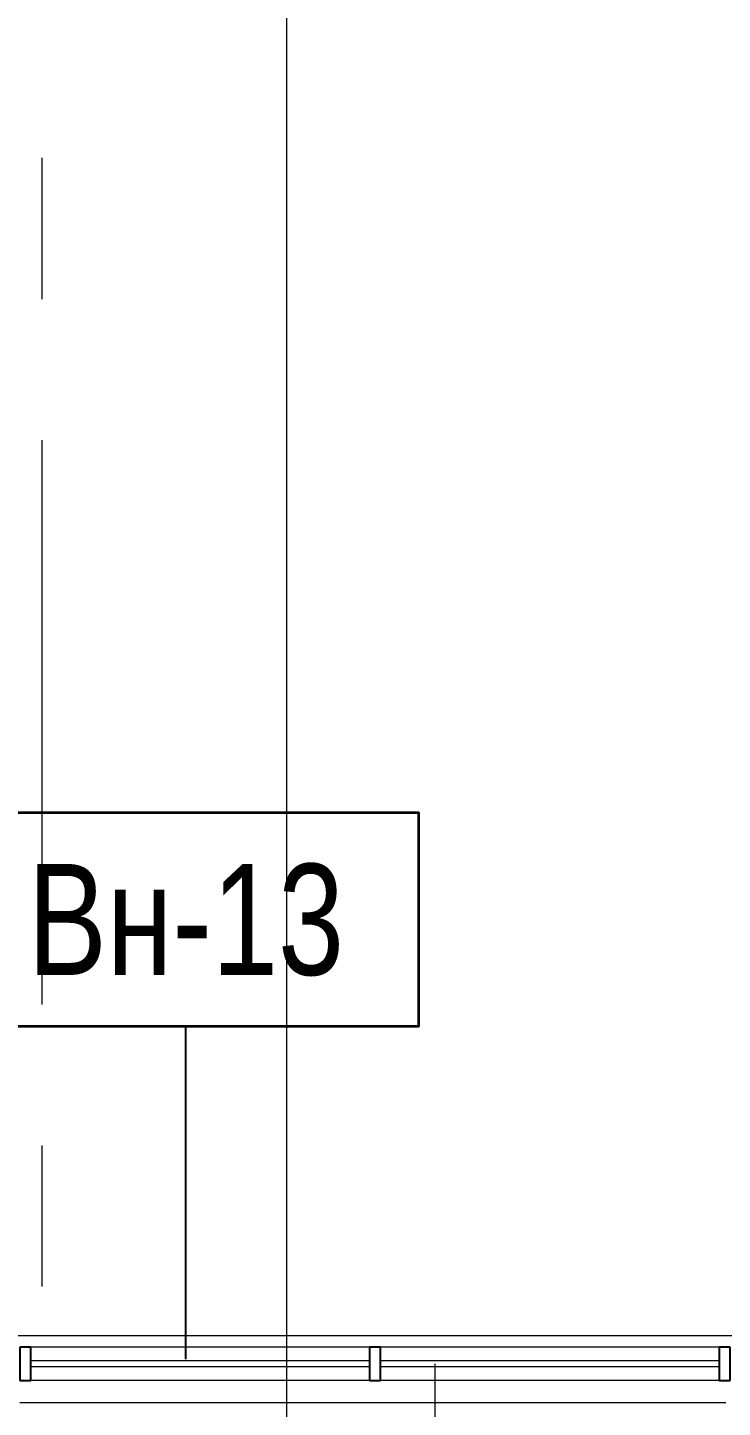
# Model space of a CAD drawing. Header units: metres. Extents: x 50 to 891, y -1294 to 247.
# Drawn here: x 310.57 to 326.22, y -1202.13 to -1171.07 of the extents above; entities that cross this region are included whole.
import ezdxf
from ezdxf.enums import TextEntityAlignment as Align

# ---------------------------------------------------------------- set-up
doc = ezdxf.new("R2010")
doc.units = ezdxf.units.M
doc.linetypes.add('Линия сетки', pattern=[22.225, 12.7, -3.175, 3.175, -3.175])
doc.layers.add('A-GLAZ-CURT', color=1, linetype='Continuous', lineweight=9)
doc.layers.add('A-GLAZ-CWMG', color=1, linetype='Continuous', lineweight=9)
for name, color, linetype in [('ВИТРАЖИ', 1, 'Continuous'), ('МАРКИ', 3, 'Continuous'), ('ПЛАН', 8, 'Continuous')]:
    doc.layers.add(name, color=color, linetype=linetype)

# ---------------------------------------------------------------- blocks, each defined once
blk = doc.blocks.new('Системная панель - С остеклением-7405805--1В')
at = {"layer": 'A-GLAZ-CURT', "lineweight": 18}
for p, q in [((762.5, 12.5), (-762.5, 12.5)), ((-762.5, 12.5), (-762.5, -12.5)), ((762.5, -12.5), (762.5, 12.5)), ((-762.5, -12.5), (762.5, -12.5))]:
    blk.add_line(p, q, dxfattribs=at)
blk = doc.blocks.new('Прямоугольный импост - 50 x 150 мм-6424178--1В')
at = {"layer": 'A-GLAZ-CWMG'}
for p, q in [((-440134.2, -45689.4), (-441659.2, -45689.4)), ((-440134.2, -45839.4), (-441659.2, -45839.4))]:
    blk.add_line(p, q, dxfattribs=at)
blk = doc.blocks.new('Прямоугольный импост - 50 x 150 мм-7358238--1В')
at = {"layer": 'A-GLAZ-CWMG', "lineweight": 25}
for p, q in [((0, 75), (-50, 75)), ((-50, 75), (-50, -75)), ((0, -75), (0, 75)), ((-50, -75), (0, -75))]:
    blk.add_line(p, q, dxfattribs=at)
blk = doc.blocks.new('Прямоугольный импост - 50 x 150 мм-7358237--1В')
at = {"layer": 'A-GLAZ-CWMG', "lineweight": 25}
for p, q in [((-50, 75), (0, 75)), ((-50, -75), (-50, 75)), ((0, 75), (0, -75)), ((0, -75), (-50, -75))]:
    blk.add_line(p, q, dxfattribs=at)
blk = doc.blocks.new('Прямоугольный импост - 50 x 150 мм-7358475--1В')
at = {"layer": 'A-GLAZ-CWMG', "lineweight": 25}
for p, q in [((-25, 75), (25, 75)), ((-25, -75), (-25, 75)), ((25, 75), (25, -75)), ((25, -75), (-25, -75))]:
    blk.add_line(p, q, dxfattribs=at)
blk = doc.blocks.new('Системная панель - С остеклением-7405805--1Г')
at = {"layer": 'A-GLAZ-CURT', "lineweight": 18}
for p, q in [((388.3, 12.5), (-762.5, 12.5)), ((-762.5, 12.5), (-762.5, -12.5)), ((-762.5, -12.5), (388.3, -12.5))]:
    blk.add_line(p, q, dxfattribs=at)
blk = doc.blocks.new('Прямоугольный импост - 50 x 150 мм-6424178--1Г')
at = {"layer": 'A-GLAZ-CWMG'}
for p, q in [((-45839.4, 440508.5), (-45839.4, 441659.2)), ((-45689.4, 440508.5), (-45689.4, 441659.2))]:
    blk.add_line(p, q, dxfattribs=at)
blk = doc.blocks.new('Прямоугольный импост - 50 x 150 мм-7358238--1Г')
at = {"layer": 'A-GLAZ-CWMG', "lineweight": 25}
for p, q in [((0, 75), (-50, 75)), ((-50, 75), (-50, -75)), ((0, -75), (0, 75)), ((-50, -75), (0, -75))]:
    blk.add_line(p, q, dxfattribs=at)

msp = doc.modelspace()

# ---------------------------------------------------------------- linework, layer by layer
at = {"layer": 'МАРКИ', "color": 1, "lineweight": 25}
msp.add_line((314.136, -1201.044), (314.136, -1193.544), dxfattribs=at)
at = {"layer": 'МАРКИ', "color": 1, "lineweight": 35}
msp.add_lwpolyline([(308.886, -1193.544), (319.386, -1193.544), (319.386, -1188.744), (308.886, -1188.744)], close=True, dxfattribs=at)
at = {"layer": 'ПЛАН', "color": 8, "linetype": 'Линия сетки', "lineweight": 13}
for p, q in [((310.895, -1069.231), (310.895, -1215.489)), ((321.751, -1200.519), (180.925, -1200.519)), ((467.624, -1200.519), (283.751, -1200.519))]:
    msp.add_line(p, q, dxfattribs=at)
at = {"layer": 'ПЛАН', "color": 8, "lineweight": 13}
for p, q in [((316.399, -1130.286), (316.399, -1205.163)), ((319.742, -1201.144), (319.742, -1203.823)), ((310.395, -1202.019), (326.295, -1202.019)), ((310.395, -1202.019), (316.399, -1202.019))]:
    msp.add_line(p, q, dxfattribs=at)

# ---------------------------------------------------------------- block references
at = {"layer": 'ВИТРАЖИ', "color": 1, "lineweight": 70, "xscale": 0.005, "yscale": 0.005, "zscale": 0.005}
for name, p, rotation in [('Прямоугольный импост - 50 x 150 мм-7358238--1В', (310.395, -1201.144), 180.0000115496356), ('Прямоугольный импост - 50 x 150 мм-7358238--1Г', (310.395, -1201.144), 179.9999999999996), ('Прямоугольный импост - 50 x 150 мм-6424178--1Г', (2518.942, -972.322), 90), ('Системная панель - С остеклением-7405805--1В', (314.458, -1201.144), 1.154963581e-05), ('Системная панель - С остеклением-7405805--1В', (322.333, -1201.144), 1.154963581e-05)]:
    msp.add_blockref(name, p, dxfattribs=dict(at, rotation=rotation))
for name, p in [('Прямоугольный импост - 50 x 150 мм-6424178--1В', (2518.941, -972.322)), ('Прямоугольный импост - 50 x 150 мм-6424178--1В', (2526.816, -972.322)), ('Системная панель - С остеклением-7405805--1Г', (314.458, -1201.144))]:
    msp.add_blockref(name, p, dxfattribs=at)
at = {"layer": 'ВИТРАЖИ', "color": 1, "lineweight": 70, "extrusion": (0, 0, -1), "xscale": 0.005, "yscale": 0.005, "zscale": 0.005, "rotation": 179.9999884503642}
for name, p in [('Прямоугольный импост - 50 x 150 мм-7358475--1В', (-318.395, -1201.144)), ('Прямоугольный импост - 50 x 150 мм-7358237--1В', (-326.395, -1201.144))]:
    msp.add_blockref(name, p, dxfattribs=at)

# ---------------------------------------------------------------- texts
at = {"layer": 'МАРКИ', "color": 1, "lineweight": 25, "width": 0.8}
msp.add_text('Вн-13', height=2.5, dxfattribs=at).set_placement((314.136, -1191.144), align=Align.MIDDLE_CENTER)

doc.saveas('drawing.dxf')
